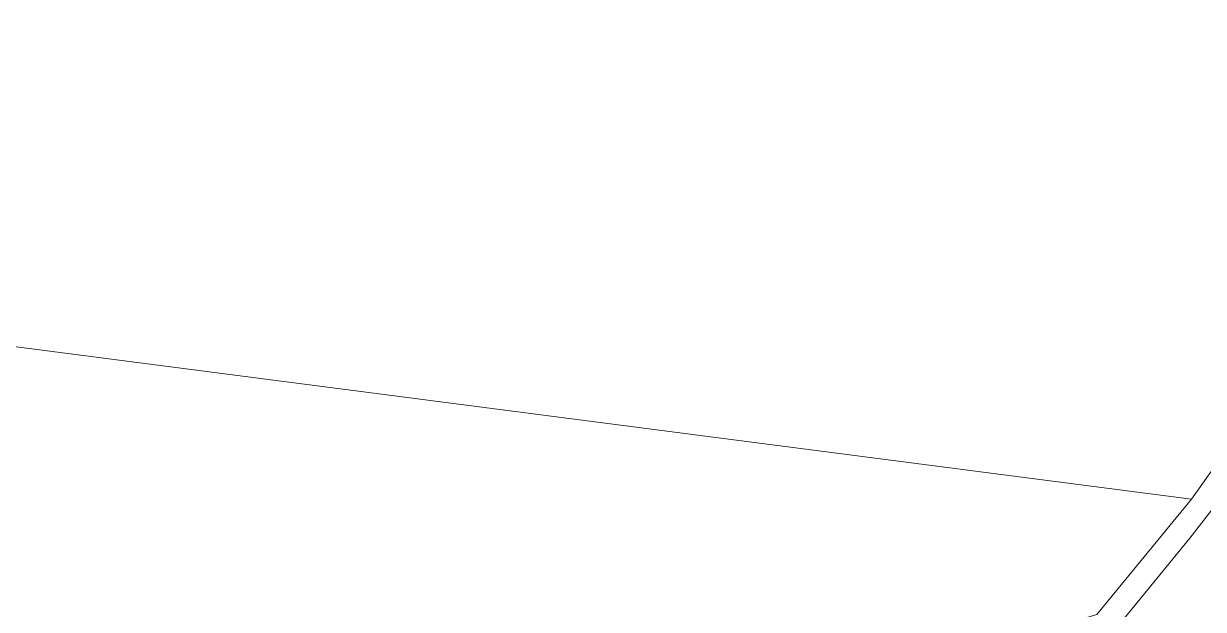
# Model space of a CAD drawing. Header units: metres. Extents: x 260053 to 263659, y 6066351 to 6070551.
# Drawn here: x 261823 to 262823, y 6068193 to 6068690 of the extents above; entities that cross this region are included whole.
import ezdxf

# ---------------------------------------------------------------- set-up
doc = ezdxf.new("R2010")
doc.units = ezdxf.units.M
doc.layers.add('Cadastre Land Parcels_SP_EXT', color=9, linetype='Continuous', lineweight=5)
doc.layers.add('Cadastre Roads_SP_EXT', color=9, linetype='Continuous', lineweight=5)

msp = doc.modelspace()

# ---------------------------------------------------------------- linework, layer by layer
at = {"layer": 'Cadastre Land Parcels_SP_EXT', "linetype": 'Continuous'}
for points in [[(261461.8, 6069495.2), (261335, 6068497), (261332.6, 6068478.3), (262812.7, 6068286.6), (262828.7, 6068308.7), (262916.4, 6068421.9), (262906.2, 6068538.8), (262902.9, 6068577.3), (262917.4, 6068799.4)], [(261681.3, 6067997.5), (261857.3, 6067929), (261925.8, 6067923.1), (262014.3, 6067930.5), (262045.7, 6067921.9), (262162, 6067929.7), (262244.2, 6067917.9), (262279.8, 6067925.8), (262372.7, 6068028), (262372.7, 6068028), (262455.9, 6068106.2), (262732.7, 6068188.6), (262812.7, 6068286.6), (261332.6, 6068478.3)]]:
    msp.add_lwpolyline(points, dxfattribs=at)
msp.add_lwpolyline([(262910.3, 6068274.5), (262900.9, 6068275.9), (262877.9, 6068279.2), (262836, 6068285.1), (262811.4, 6068253.4), (262744.3, 6068171.1), (262466.1, 6068088.4), (262386.9, 6068014), (262290.4, 6067907.7), (262245, 6067897.6), (262161.2, 6067909.6), (262077.4, 6067904), (262118.1, 6067867.7), (262140.4, 6067894.6), (262264.1, 6067881.5), (262490.3, 6068076.1), (262827.9, 6068015.4), (262910.3, 6068274.5)], close=True, dxfattribs=at)
at = {"layer": 'Cadastre Roads_SP_EXT', "linetype": 'Continuous'}
msp.add_lwpolyline([(262920.4, 6068394.3), (262916.4, 6068421.9), (262828.7, 6068308.7), (262812.7, 6068286.6), (262732.7, 6068188.6), (262455.9, 6068106.2), (262372.7, 6068028), (262279.8, 6067925.8), (262244.2, 6067917.9), (262162, 6067929.7), (262045.7, 6067921.9), (262059.2, 6067914.2), (262077.4, 6067904), (262161.2, 6067909.6), (262245, 6067897.6), (262290.4, 6067907.7), (262386.9, 6068014), (262466.1, 6068088.4), (262744.3, 6068171.1), (262811.4, 6068253.4), (262836, 6068285.1), (262920.4, 6068394.3)], close=True, dxfattribs=at)

doc.saveas('drawing.dxf')
